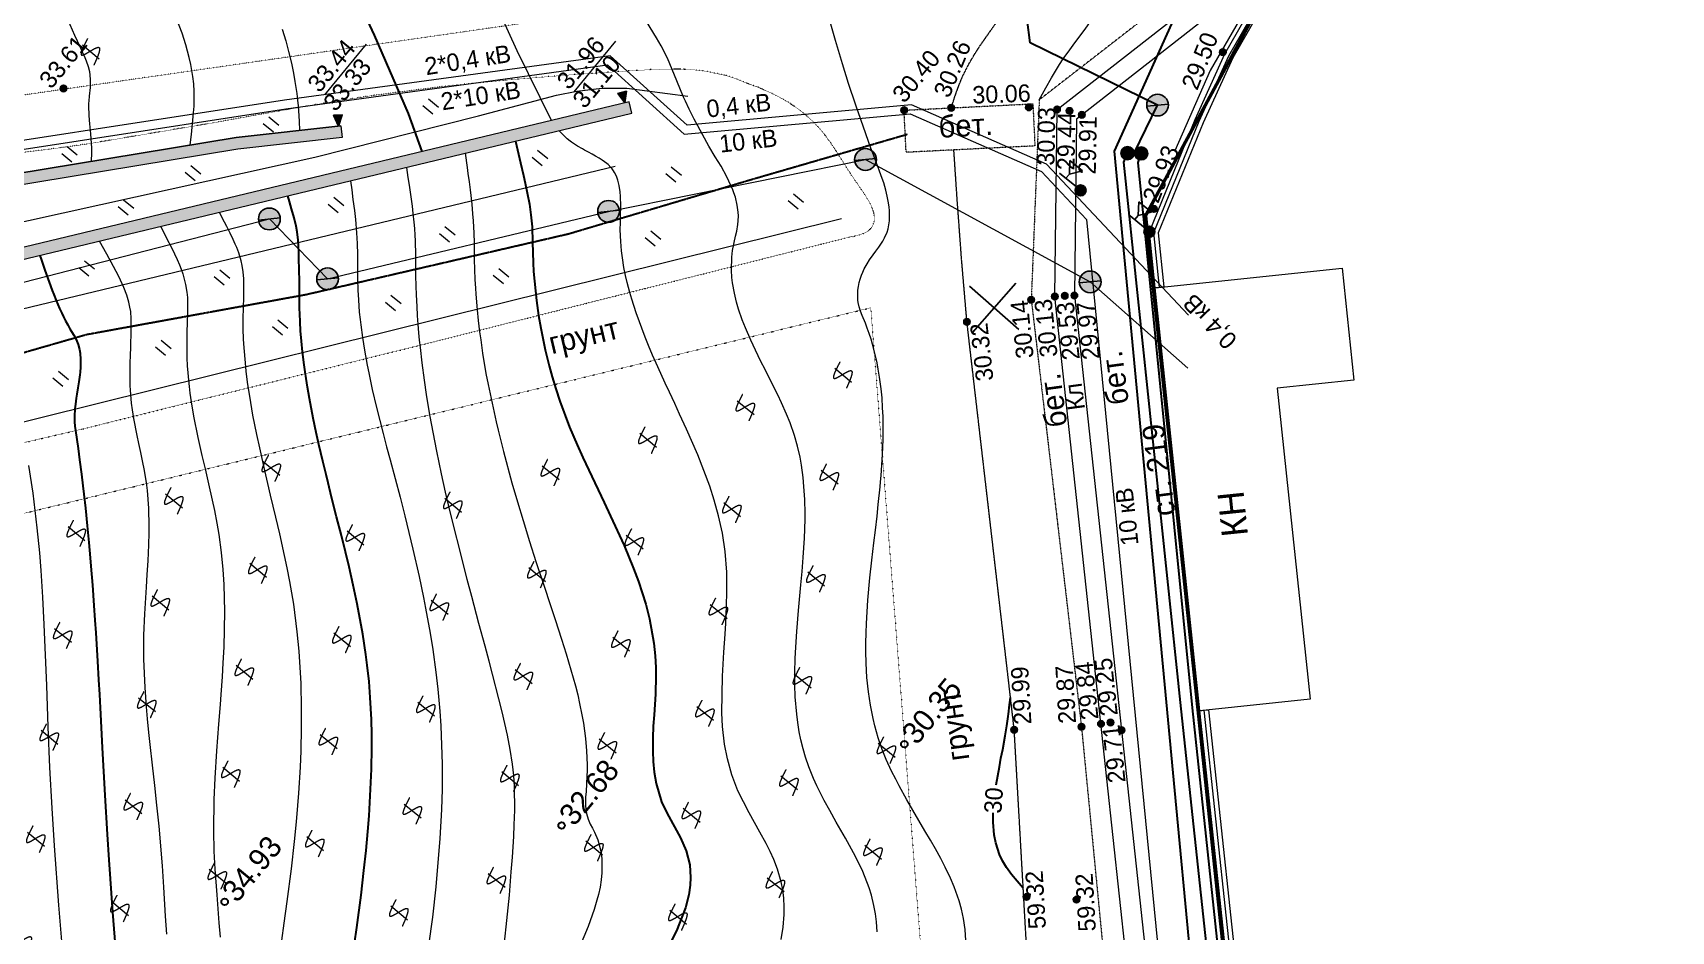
# Model space of a CAD drawing. Header units: millimetres. Extents: x -2893842 to -949497, y -1203244 to 262218.
# Drawn here: x -2001651 to -1926468, y -781114 to -739890 of the extents above; entities that cross this region are included whole.
import ezdxf

# ---------------------------------------------------------------- set-up
doc = ezdxf.new("R2010")
doc.units = ezdxf.units.MM
for name, pattern in [('g5_01_5x1_5', [1.5, 0.75, -0.75]), ('g5_05x2', [3.5, 2.5, -1]), ('g5_366', [0.85, 0.1, -0.75])]:
    doc.linetypes.add(name, pattern=pattern)
doc.layers.get('0').update_dxf_attribs({"lineweight": 5})
for name, color, linetype in [('!!!_ Размеры', 7, 'Continuous'), ('02_сетка', 253, 'Continuous'), ('03_Здания и строения', 253, 'Continuous'), ('06_Инженерно-технические сооружения', 253, 'Continuous'), ('07_Объекты электропередачи', 253, 'Continuous'), ('10_Границы покрытий и угодий', 253, 'Continuous'), ('13_Растительность', 253, 'Continuous'), ('14_Ограждения', 253, 'Continuous'), ('19_Горизонтали', 253, 'Continuous'), ('30_Канализация', 253, 'Continuous'), ('32_Теплосеть', 253, 'Continuous'), ('35_Телефон', 253, 'Continuous'), ('37_Кабель низкого напряжения', 253, 'Continuous'), ('38_Кабели высокого напряжения', 253, 'Continuous'), ('44_Крышки колодцев', 253, 'Continuous'), ('61_Отметки высоты поверхности', 253, 'Continuous'), ('65_Границы', 253, 'Continuous'), ('_Высоты_Блок', 253, 'Continuous')]:
    doc.layers.add(name, color=color, linetype=linetype)
doc.styles.add('LIKE14', font='p131.shx')
doc.styles.add('LIKE17', font='d431.shx')
doc.styles.add('LIKE32', font='peteri.shx')
doc.styles.add('LIKE36', font='pragmai.shx')
doc.styles.add('Line_GUGK', font='')
doc.styles.get('Line_GUGK').set_extended_font_data('Bm431', italic=True)
doc.linetypes.add('g5_119_1', pattern='A,4,-1,[31,GUGK_2005.shx,S=0.1,R=0,X=0,Y=0],0.35,[31,GUGK_2005.shx,S=0.08,R=0,X=0,Y=0],3.3,[31,GUGK_2005.shx,S=0.08,R=180,X=0,Y=0],0.35,[31,GUGK_2005.shx,S=0.1,R=180,X=0,Y=0],-1', length=10)
doc.linetypes.add('g5_119_3', pattern='A,4,-1,[31,GUGK_2005.shx,S=0.1,R=0,X=0,Y=0],4,[31,GUGK_2005.shx,S=0.1,R=180,X=0,Y=0],-1', length=10)
doc.linetypes.add('g5_121_kb', pattern='A,4,-0.4,["Кб",Line_GUGK,S=1,R=0,X=0,Y=-0.5],-2.2,12', length=18.6)
doc.linetypes.add('g5_122_kn', pattern='A,1,-1,1.5,-0.4,["Кн",Line_GUGK,S=1,R=0,X=0,Y=-0.5],-2.4,1.5,-1,4,-1,4,-1,3', length=21.8)
doc.linetypes.add('g5_122_t', pattern='A,1,-1,1.5,-0.4,["Т",Line_GUGK,S=1,R=0,X=0,Y=-0.5],-1.5,1.5,-1,4,-1,4,-1,3', length=20.9)
doc.linetypes.add('g5_133_t', pattern='A,2,[27,GUGK_2005.shx,S=0.4,R=0,X=0,Y=0],2,-1', length=5)
doc.linetypes.add('g5_280_1', pattern='A,0.001,[21,GUGK_2005.shx,S=1,R=180,X=0,Y=0],2', length=2.001)
doc.linetypes.add('g5_386_1', pattern='A,0,-0.75,[39,GUGK_2005.shx,S=0.5,R=0,X=0.55,Y=0],-0.75', length=1.5)
doc.linetypes.add('g5_472', pattern='A,0,-4,[25,GUGK_2005.shx,S=0.4,R=0,X=0,Y=-0.2],0', length=4)

# ---------------------------------------------------------------- blocks, each defined once
blk = doc.blocks.new('g5_117')
h = blk.add_hatch(color=255)
h.paths.add_polyline_path([(-0.299, 0.352), (0.352, -0.299, 0.177899), (0.463, 0, 0.639215)])
h.paths.add_polyline_path([(-0.352, 0.299, 0.177899), (-0.463, 0, 0.639215), (0.299, -0.352)])
at = {"color": 0}
blk.add_lwpolyline([(0.354, -0.354), (-0.354, 0.354)], dxfattribs=at)
blk.add_circle((0, 0), 0.5, dxfattribs=at)
blk = doc.blocks.new('g5_111_3b')
h = blk.add_hatch(color=0)
edge = h.paths.add_edge_path()
edge.add_arc((0, 0), 0.25, 0, 360)
at = {"color": 0}
for points in [[(0, 1.25), (0, 0.25)], [(0.25, 0.875), (0, 0.875)], [(0.75, 1.25), (0.25, 0.875), (0.75, 0.5)], [(0.75, 1.25), (0.75, 0.5)]]:
    blk.add_lwpolyline(points, dxfattribs=at)
blk.add_circle((0, 0), 0.25, dxfattribs=at)
blk = doc.blocks.new('g5_121_7c')
h = blk.add_hatch(color=0)
edge = h.paths.add_edge_path()
edge.add_arc((0, 0), 0.3, 0, 360)
at = {"color": 0}
blk.add_circle((0, 0), 0.3, dxfattribs=at)
blk = doc.blocks.new('g5_401')
at = {"color": 0, "lineweight": 20}
for points in [[(-0.2, 0), (-0.2, 0.6)], [(0.2, 0), (0.2, 0.6)]]:
    blk.add_lwpolyline(points, dxfattribs=at)
blk = doc.blocks.new('g5_411')
at = {"color": 0, "linetype": 'Continuous', "lineweight": 15}
for points in [[(0.375, 1), (0.365, 0.998), (0.355, 0.996), (0.346, 0.994), (0.336, 0.991), (0.326, 0.989), (0.316, 0.987), (0.307, 0.985), (0.297, 0.983), (0.287, 0.981), (0.277, 0.979), (0.268, 0.976), (0.258, 0.974), (0.248, 0.972), (0.238, 0.97), (0.228, 0.968), (0.219, 0.966), (0.209, 0.963), (0.199, 0.961), (0.189, 0.959), (0.18, 0.957), (0.17, 0.955), (0.16, 0.952), (0.15, 0.95), (0.141, 0.948), (0.131, 0.946), (0.121, 0.943), (0.111, 0.941), (0.102, 0.939), (0.092, 0.937), (0.082, 0.934), (0.073, 0.932), (0.063, 0.93), (0.053, 0.927), (0.043, 0.925), (0.034, 0.923), (0.024, 0.92), (0.014, 0.918), (0.005, 0.915), (-0.005, 0.913), (-0.015, 0.911), (-0.025, 0.908), (-0.034, 0.906), (-0.044, 0.903), (-0.054, 0.901), (-0.063, 0.898), (-0.073, 0.895), (-0.083, 0.893), (-0.092, 0.89), (-0.102, 0.887), (-0.111, 0.885), (-0.121, 0.882), (-0.131, 0.879), (-0.14, 0.876), (-0.15, 0.873), (-0.159, 0.87), (-0.169, 0.867), (-0.178, 0.864), (-0.188, 0.861), (-0.197, 0.858), (-0.207, 0.855), (-0.216, 0.852), (-0.226, 0.849), (-0.235, 0.845), (-0.245, 0.842), (-0.254, 0.838), (-0.263, 0.834), (-0.272, 0.831), (-0.282, 0.827), (-0.291, 0.823), (-0.3, 0.818), (-0.309, 0.814), (-0.318, 0.809), (-0.327, 0.805), (-0.335, 0.799), (-0.344, 0.794), (-0.352, 0.788), (-0.36, 0.782), (-0.367, 0.775), (-0.374, 0.768), (-0.379, 0.76), (-0.383, 0.75), (-0.385, 0.741), (-0.384, 0.731), (-0.38, 0.721), (-0.375, 0.713), (-0.369, 0.705), (-0.361, 0.698), (-0.354, 0.692), (-0.346, 0.686), (-0.337, 0.681), (-0.329, 0.675), (-0.32, 0.67), (-0.312, 0.665), (-0.303, 0.661), (-0.294, 0.656), (-0.285, 0.652), (-0.276, 0.647), (-0.267, 0.643), (-0.258, 0.639), (-0.249, 0.635), (-0.239, 0.631), (-0.23, 0.627), (-0.221, 0.623), (-0.212, 0.619), (-0.202, 0.616), (-0.193, 0.612), (-0.184, 0.608), (-0.174, 0.605), (-0.165, 0.601), (-0.156, 0.597), (-0.146, 0.594), (-0.137, 0.59), (-0.128, 0.587), (-0.118, 0.584), (-0.109, 0.58), (-0.099, 0.577), (-0.09, 0.573), (-0.081, 0.57), (-0.071, 0.567), (-0.062, 0.563), (-0.052, 0.56), (-0.043, 0.556), (-0.034, 0.553), (-0.024, 0.55), (-0.015, 0.546), (-0.005, 0.543), (0.004, 0.54), (0.013, 0.536), (0.023, 0.533), (0.032, 0.53), (0.042, 0.526), (0.051, 0.523), (0.061, 0.519), (0.07, 0.516), (0.079, 0.513), (0.089, 0.509), (0.098, 0.506), (0.108, 0.502), (0.117, 0.499), (0.126, 0.495), (0.136, 0.492), (0.145, 0.488), (0.154, 0.485), (0.164, 0.481), (0.173, 0.477), (0.182, 0.474), (0.191, 0.47), (0.201, 0.466), (0.21, 0.462), (0.219, 0.458), (0.228, 0.454), (0.238, 0.45), (0.247, 0.446), (0.256, 0.442), (0.265, 0.438), (0.274, 0.433), (0.283, 0.429), (0.292, 0.425), (0.301, 0.42), (0.309, 0.415), (0.318, 0.41), (0.327, 0.405), (0.335, 0.4), (0.343, 0.394), (0.351, 0.388), (0.359, 0.382), (0.367, 0.375), (0.374, 0.368), (0.38, 0.36), (0.385, 0.352), (0.39, 0.343), (0.392, 0.333), (0.392, 0.323), (0.391, 0.313), (0.387, 0.304), (0.382, 0.295), (0.377, 0.287), (0.37, 0.279), (0.363, 0.272), (0.356, 0.266), (0.348, 0.259), (0.34, 0.253), (0.332, 0.248), (0.323, 0.242), (0.315, 0.237), (0.306, 0.232), (0.298, 0.227), (0.289, 0.222), (0.28, 0.217), (0.271, 0.213), (0.262, 0.208), (0.253, 0.204), (0.244, 0.2), (0.235, 0.196), (0.226, 0.192), (0.217, 0.188), (0.207, 0.184), (0.198, 0.18), (0.189, 0.176), (0.179, 0.173), (0.17, 0.169), (0.161, 0.165), (0.151, 0.162), (0.142, 0.158), (0.133, 0.155), (0.123, 0.151), (0.114, 0.148), (0.105, 0.145), (0.095, 0.141), (0.086, 0.138), (0.076, 0.135), (0.067, 0.132), (0.057, 0.129), (0.048, 0.125), (0.038, 0.122), (0.029, 0.119), (0.019, 0.116), (0.01, 0.113), (0, 0.11), (-0.009, 0.107), (-0.019, 0.104), (-0.028, 0.101), (-0.038, 0.098), (-0.048, 0.095), (-0.057, 0.092), (-0.067, 0.089), (-0.076, 0.086), (-0.086, 0.083), (-0.095, 0.08), (-0.105, 0.078), (-0.115, 0.075), (-0.124, 0.072), (-0.134, 0.069), (-0.143, 0.066), (-0.153, 0.063), (-0.162, 0.061), (-0.172, 0.058), (-0.182, 0.055), (-0.191, 0.052), (-0.201, 0.049), (-0.21, 0.047), (-0.22, 0.044), (-0.23, 0.041), (-0.239, 0.038), (-0.249, 0.036), (-0.259, 0.033), (-0.268, 0.03), (-0.278, 0.027), (-0.287, 0.025), (-0.297, 0.022), (-0.307, 0.019), (-0.316, 0.017), (-0.326, 0.014), (-0.336, 0.011), (-0.345, 0.008), (-0.355, 0.006), (-0.364, 0.003), (-0.374, 0), (-0.375, 0)], [(0, 1), (0, 0)]]:
    blk.add_lwpolyline(points, dxfattribs=at)
blk = doc.blocks.new('g5_330a')
blk.add_hatch(color=0).paths.add_polyline_path([(0, 0), (-0.2, 0.5), (0.2, 0.5)])
at = {"color": 0}
blk.add_lwpolyline([(0, 0), (-0.2, 0.5), (0.2, 0.5)], close=True, dxfattribs=at)
blk = doc.blocks.new('g5_330')
blk.add_hatch(color=0).paths.add_polyline_path([(-0.15, 0, 1), (0.15, 0, 1)])
at = {"color": 0}
blk.add_circle((0, 0), 0.15, dxfattribs=at)
blk = doc.blocks.new('Топо_07.04.17')
at = {"layer": '06_Инженерно-технические сооружения', "linetype": 'Continuous', "lineweight": 20}
for points in [[(-295419, -630625), (-295147, -630158), (-290277, -632990), (-289933, -633144), (-284833, -634750), (-284407, -634828), (-278695, -634968), (-277995, -634912), (-272718, -633949), (-272115, -633810), (-260439, -630552), (-259791, -630423), (-240439, -628100), (-218525, -625815), (-164759, -622047), (-135083, -620544), (-130245, -620552), (-130246, -621092), (-135069, -621084), (-164726, -622586), (-218478, -626353), (-240379, -628637), (-259844, -630973), (-260174, -631039), (-272139, -634377), (-272456, -634450), (-278100, -635480), (-278520, -635512), (-284544, -635365), (-284833, -635316), (-290110, -633655), (-290498, -633486)], [(-116917, -621489), (-116983, -620953), (-154102, -625534), (-180612, -628952), (-205478, -631840), (-205416, -632377), (-180547, -629488), (-154035, -626069)]]:
    blk.add_hatch(color=7, dxfattribs=at).paths.add_polyline_path(points)
at = {"layer": '02_сетка', "color": 3, "linetype": 'Continuous'}
for p, q in [((-102514, -633240), (-100293, -631224)), ((-100395, -633343), (-102411, -631121))]:
    blk.add_line(p, q, dxfattribs=at)
at = {"layer": '03_Здания и строения', "color": 7, "linetype": 'Continuous', "lineweight": 20}
blk.add_lwpolyline([(-94104, -651663), (-93950, -632156), (-85332, -632224), (-85373, -637392), (-88907, -637364), (-89019, -651703)], close=True, dxfattribs=at)
at = {"layer": '06_Инженерно-технические сооружения', "color": 7, "linetype": 'Continuous', "lineweight": 20}
for points in [[(-98771, -667824), (-98680, -651578), (-98580, -632028), (-97507, -623509), (-89662, -618691), (-86588, -614147), (-86163, -613453), (-85396, -613891), (-85466, -614007), (-85829, -614611), (-89024, -619355), (-96668, -624050), (-97681, -632087), (-97780, -651583), (-97871, -667834)], [(-130818, -619053), (-128649, -616959)], [(-119438, -620206), (-117269, -618113)], [(-164759, -622047), (-135083, -620544), (-130245, -620552), (-130246, -621092), (-135069, -621084), (-164726, -622586)]]:
    blk.add_lwpolyline(points, dxfattribs=at)
at = {"layer": '06_Инженерно-технические сооружения', "color": 7, "linetype": 'g5_280_1', "lineweight": 20}
for points in [[(-130245, -620552), (-135083, -620544), (-164759, -622047), (-218525, -625815), (-240439, -628100), (-259791, -630423), (-260439, -630552), (-272115, -633810), (-272718, -633949), (-277995, -634912), (-278695, -634968), (-284407, -634828), (-284833, -634750), (-289933, -633144), (-290277, -632990), (-295147, -630158)], [(-116983, -620953), (-154102, -625534), (-180612, -628952), (-205478, -631840)]]:
    blk.add_lwpolyline(points, dxfattribs=at)
at = {"layer": '06_Инженерно-технические сооружения', "color": 7, "linetype": 'Continuous', "lineweight": 20}
blk.add_lwpolyline([(-116917, -621489), (-116983, -620953), (-154102, -625534), (-180612, -628952), (-205478, -631840), (-205416, -632377), (-180547, -629488), (-154035, -626069)], close=True, dxfattribs=at)
at = {"layer": '10_Границы покрытий и угодий', "color": 7, "linetype": 'g5_366', "lineweight": 20}
blk.add_lwpolyline([(-274139, -627733), (-288936, -626643), (-306647, -610479), (-346751, -565770), (-108476, -579342), (-99162, -592075), (-100786, -616211), (-208446, -619410)], close=True, dxfattribs=at)
at = {"layer": '10_Границы покрытий и угодий', "color": 7, "linetype": 'g5_05x2', "lineweight": 20}
for points in [[(-102326, -622895), (-102081, -622360), (-101842, -621878), (-101644, -621521), (-101299, -620992), (-100947, -620525), (-100668, -620186), (-99996, -619428), (-99532, -618919), (-98847, -618133), (-98476, -617668), (-98194, -617291), (-97813, -616748), (-97444, -616179), (-96916, -615284), (-96324, -614165), (-96031, -613573), (-95731, -612945), (-95360, -612156)], [(-104172, -678290), (-102667, -651574), (-102714, -632733), (-102635, -629860), (-102524, -627049), (-102421, -624827)]]:
    blk.add_lwpolyline(points, dxfattribs=at)
at = {"layer": '10_Границы покрытий и угодий', "color": 7, "linetype": 'Continuous', "lineweight": 20}
blk.add_lwpolyline([(-98269, -622982), (-97910, -622468), (-97604, -622045), (-97162, -621479), (-96962, -621244), (-96624, -620866), (-96351, -620571), (-95818, -620002), (-95647, -619816), (-95389, -619527), (-95188, -619292), (-94965, -619015), (-94636, -618569), (-94132, -617781), (-93954, -617469), (-93710, -617010), (-93487, -616556), (-93128, -615757), (-92974, -615388), (-92666, -614602), (-92547, -614282), (-92316, -613636), (-92047, -612847)], dxfattribs=at)
at = {"layer": '10_Границы покрытий и угодий', "color": 7, "linetype": 'g5_01_5x1_5', "lineweight": 20}
blk.add_lwpolyline([(-86588, -614147), (-87116, -613824), (-87402, -613649), (-90390, -618185), (-98269, -622982), (-99668, -632059), (-99587, -651784), (-99743, -661372), (-100154, -689113), (-108563, -703674), (-108177, -703897)], dxfattribs=at)
at = {"layer": '10_Границы покрытий и угодий', "color": 7, "linetype": 'g5_366', "lineweight": 20}
for points in [[(-158004, -634713), (-143632, -633045), (-127519, -630934), (-107727, -628270), (-107437, -628240), (-107206, -628210), (-107084, -628190), (-106938, -628156), (-106799, -628101), (-106706, -628045), (-106661, -628011), (-106585, -627941), (-106527, -627874), (-106463, -627772), (-106428, -627692), (-106399, -627574), (-106389, -627472), (-106394, -627323), (-106420, -627159), (-106450, -627035), (-106490, -626905), (-106543, -626761), (-106706, -626411), (-107230, -625423), (-107486, -624902), (-107794, -624268), (-107990, -623885), (-108217, -623486), (-108452, -623128), (-108678, -622829), (-108867, -622605), (-109096, -622359), (-109337, -622126), (-109692, -621821), (-110033, -621565), (-110413, -621311), (-111013, -620960), (-111472, -620738), (-112020, -620437), (-112442, -620247), (-113358, -619945), (-113874, -619828), (-114455, -619730), (-115130, -619651), (-115811, -619598), (-116673, -619550), (-117808, -619495), (-119683, -619414), (-122550, -619324), (-125343, -619290), (-128607, -619338), (-130560, -619418), (-133191, -619569), (-136080, -619762), (-141958, -620076), (-143639, -620114), (-145769, -620130)], [(-197288, -718930), (-204773, -719886), (-257559, -668530), (-251392, -667724), (-252951, -655807), (-267834, -657754), (-268636, -651940), (-107028, -631588), (-108958, -686802), (-121305, -709015), (-142932, -712252)]]:
    blk.add_lwpolyline(points, dxfattribs=at)
at = {"layer": '10_Границы покрытий и угодий', "color": 7, "linetype": 'g5_01_5x1_5', "lineweight": 20}
blk.add_lwpolyline([(-104610, -624689), (-104488, -622758), (-98582, -623132), (-98705, -625062)], close=True, dxfattribs=at)
at = {"layer": '10_Границы покрытий и угодий', "color": 7, "linetype": 'g5_05x2', "lineweight": 30}
blk.add_lwpolyline([(-149069, -629787), (-142926, -628751), (-132694, -628063), (-120420, -626654), (-111666, -625099), (-104472, -623869)], dxfattribs=at)
at = {"layer": '13_Растительность', "color": 7, "linetype": 'g5_386_1', "lineweight": 20}
for points in [[(-205289, -629587), (-131591, -621847), (-123922, -620811), (-120260, -620268), (-119312, -620191), (-118146, -620193), (-117013, -620316), (-114279, -620992)], [(-117951, -623827), (-197099, -633624)], [(-272932, -648151), (-248883, -645148), (-158968, -634074), (-107894, -627365)]]:
    blk.add_lwpolyline(points, dxfattribs=at)
at = {"layer": '14_Ограждения', "color": 7, "linetype": 'Continuous', "lineweight": 20}
for points in [[(-65486, -584903), (-65154, -584791), (-65090, -584980), (-65025, -585169), (-65223, -585237), (-84109, -615101), (-89230, -622071), (-90915, -624882), (-93531, -629669), (-93550, -632159), (-93750, -632157), (-93950, -632156), (-93930, -629565), (-91262, -624683), (-89564, -621849), (-84440, -614875)], [(-93885, -681754), (-94085, -681752), (-94284, -681751), (-94103, -651663), (-93903, -651664), (-93703, -651666)]]:
    blk.add_lwpolyline(points, close=True, dxfattribs=at)
at = {"layer": '14_Ограждения', "color": 7, "linetype": 'g5_472', "lineweight": 20}
for points in [[(-93750, -632157), (-93731, -629617), (-91088, -624783), (-89397, -621960), (-84274, -614988), (-65354, -585070), (-65090, -584980)], [(-94085, -681752), (-93903, -651664)]]:
    blk.add_lwpolyline(points, dxfattribs=at)
at = {"layer": '19_Горизонтали', "color": 42, "linetype": 'Continuous', "lineweight": 20}
for points in [[(-142154, -614277), (-141923, -615043), (-141733, -615625), (-141658, -615848), (-141572, -616116), (-141525, -616282), (-141466, -616538), (-141432, -616778), (-141429, -617132), (-141429, -617132), (-141462, -617399), (-141482, -617511), (-141564, -617897), (-141609, -618114), (-141633, -618239), (-141652, -618360), (-141690, -618768), (-141698, -619001), (-141700, -619166), (-141699, -619621), (-141727, -620286), (-141756, -620515), (-141818, -620865)], [(-137223, -620646), (-137109, -620180), (-136893, -619202), (-136840, -618900), (-136785, -618507), (-136758, -618229), (-136740, -617887), (-136739, -617548), (-136769, -616978), (-136803, -616659), (-136896, -616057), (-137009, -615515), (-137196, -614787)], [(-132421, -615850), (-132323, -616394), (-132323, -616394), (-132246, -616904), (-132179, -617447), (-132142, -617837), (-132122, -618096), (-132110, -618299), (-132089, -618862), (-132087, -619170), (-132091, -619419), (-132098, -619647), (-132123, -620128), (-132155, -620549)], [(-120615, -621401), (-121825, -618042), (-122651, -615471)], [(-109968, -660080), (-109944, -659619), (-109947, -659252), (-109971, -658863), (-110033, -658375), (-110099, -658024), (-110307, -657253), (-110454, -656822), (-110635, -656344), (-110923, -655646), (-111258, -654871), (-111499, -654304), (-111699, -653812), (-111800, -653550), (-111957, -653115), (-112076, -652750), (-112229, -652200), (-112330, -651736), (-112396, -651345), (-112449, -650923), (-112480, -650549), (-112501, -650128), (-112506, -649737), (-112480, -648946), (-112436, -648386), (-112375, -647827), (-112285, -647185), (-112202, -646677), (-112072, -645965), (-111884, -645021), (-111643, -643866), (-111520, -643267), (-111396, -642629), (-111315, -642188), (-111242, -641757), (-111179, -641350), (-111115, -640874), (-111086, -640632), (-111027, -639997), (-110995, -639391), (-110988, -638986), (-111001, -638406), (-111025, -638040), (-111081, -637528), (-111165, -637016), (-111165, -637016), (-111300, -636418), (-111414, -636005), (-111583, -635468), (-111714, -635085), (-111933, -634480), (-112188, -633801), (-112287, -633536), (-112410, -633200), (-112506, -632930), (-112667, -632454), (-112849, -631857), (-112950, -631470), (-113059, -630974), (-113116, -630643), (-113168, -630224), (-113197, -629744), (-113199, -629499), (-113185, -629164), (-113104, -628559), (-113034, -628267), (-112822, -627633), (-112745, -627408), (-112658, -627114), (-112618, -626939), (-112586, -626713), (-112575, -626547), (-112581, -626224), (-112628, -625853), (-112669, -625651), (-112707, -625495), (-112907, -624882), (-113122, -624368), (-113339, -623899), (-113571, -623382), (-113805, -622822), (-113973, -622409), (-114099, -622082), (-114224, -621752), (-114285, -621600), (-114410, -621220), (-114473, -621018), (-114695, -620250), (-115009, -619153), (-115230, -618570), (-115396, -618177), (-115905, -617091)], [(-105967, -660926), (-105945, -660428), (-105960, -659916), (-106003, -659481), (-106065, -659092), (-106219, -658428), (-106347, -658001), (-106528, -657473), (-106682, -657069), (-106878, -656588), (-107059, -656167), (-107259, -655712), (-107921, -654218), (-108208, -653527), (-108328, -653216), (-108471, -652823), (-108653, -652263), (-108786, -651785), (-108908, -651241), (-109003, -650675), (-109046, -650336), (-109099, -649713), (-109121, -649090), (-109113, -648425), (-109077, -647775), (-109029, -647242), (-108987, -646862), (-108924, -646389), (-108859, -645968), (-108670, -644913), (-108460, -643903), (-108281, -643102), (-108101, -642330), (-107966, -641753), (-107819, -641118), (-107702, -640603), (-107528, -639802), (-107480, -639571), (-107426, -639297), (-107252, -638343), (-107148, -637658), (-107076, -637071), (-107031, -636614), (-107002, -636211), (-106980, -635757), (-106972, -635344), (-106974, -635021), (-106980, -634795), (-106999, -634423), (-107021, -634142), (-107095, -633503), (-107177, -633021), (-107233, -632752), (-107292, -632496), (-107352, -632267), (-107457, -631905), (-107517, -631687), (-107556, -631492), (-107574, -631286), (-107575, -631173), (-107567, -631032), (-107552, -630898), (-107520, -630721), (-107480, -630560), (-107422, -630383), (-107364, -630236), (-107280, -630057), (-107207, -629922), (-107119, -629779), (-106968, -629568), (-106831, -629402), (-106644, -629194), (-106500, -629040), (-106450, -628986), (-106347, -628873), (-106236, -628746), (-106133, -628617), (-106032, -628475), (-105893, -628226), (-105829, -628076), (-105771, -627897), (-105728, -627722), (-105702, -627576), (-105687, -627460), (-105672, -627272), (-105668, -627080), (-105676, -626821), (-105696, -626585), (-105733, -626307), (-105792, -625966), (-105864, -625627), (-105929, -625355), (-106023, -624983), (-106117, -624631), (-106199, -624319), (-106662, -622284), (-106879, -621253), (-107048, -620326), (-107246, -619224), (-107381, -618463)], [(-124715, -622451), (-124704, -623102), (-124698, -623391), (-124691, -623776), (-124687, -624139), (-124687, -624812), (-124695, -625256), (-124706, -625579), (-124738, -626139), (-124778, -626585), (-124817, -626954), (-124857, -627342), (-124897, -627800), (-124929, -628255), (-124951, -628650), (-124964, -628935), (-124985, -629650), (-124989, -630143), (-124986, -630666), (-124979, -631040), (-124959, -631652), (-124909, -632591), (-124872, -633104), (-124701, -634847), (-124653, -635243), (-124518, -636252), (-124293, -637715), (-124138, -638616), (-123978, -639496), (-123789, -640485), (-123603, -641424), (-123343, -642689), (-123202, -643367), (-123034, -644169), (-122839, -645108), (-122704, -645789), (-122447, -647308), (-122392, -647726), (-122347, -648134), (-122301, -648658), (-122279, -649039), (-122266, -649400), (-122263, -649758), (-122277, -650322), (-122296, -650636), (-122325, -650962), (-122354, -651219), (-122390, -651485), (-122445, -651820), (-122511, -652168), (-122558, -652432), (-122607, -652844), (-122603, -653182), (-122559, -653446), (-122484, -653680), (-122406, -653878), (-122331, -654070), (-122220, -654442), (-122141, -654964), (-122134, -655316), (-122204, -655960), (-122273, -656276), (-122365, -656600), (-122478, -656933), (-122575, -657186), (-122754, -657601), (-123117, -658338), (-124013, -659960)], [(-114380, -659929), (-114224, -659382), (-114111, -658812), (-114067, -658454), (-114044, -658065), (-114047, -657667), (-114077, -657294), (-114177, -656706), (-114177, -656706), (-114300, -656245), (-114427, -655859), (-114569, -655480), (-114791, -654932), (-115189, -653986), (-115579, -652935), (-115779, -652171), (-115898, -651417), (-115948, -650730), (-115947, -649916), (-115910, -649296), (-115697, -647617), (-115510, -646539), (-115359, -645713), (-115271, -645221), (-115141, -644431), (-115052, -643794), (-114961, -642901), (-114925, -641951), (-114957, -641102), (-115040, -640298), (-115157, -639561), (-115292, -638894), (-115675, -637407), (-116053, -636176), (-116292, -635447), (-116462, -634939), (-116644, -634398), (-116789, -633964), (-117042, -633189), (-117218, -632626), (-117356, -632161), (-117468, -631765), (-117755, -630607), (-117883, -629968), (-117937, -629644), (-118004, -629174), (-118039, -628856), (-118071, -628476), (-118092, -628027), (-118095, -627704), (-118084, -627283), (-118042, -626741), (-118004, -626414), (-117966, -626138), (-117901, -625646), (-117862, -625218), (-117854, -625005), (-117864, -624714), (-117895, -624474), (-117927, -624332), (-117962, -624217), (-118008, -624101), (-118044, -624024), (-118101, -623924), (-118153, -623848), (-118266, -623707), (-118322, -623648), (-118416, -623556), (-118514, -623469), (-118641, -623365), (-118786, -623256), (-118938, -623147), (-119095, -623038), (-119262, -622922), (-119351, -622859), (-119562, -622703), (-119731, -622566), (-119816, -622490), (-119874, -622435), (-119992, -622315), (-120079, -622216), (-120159, -622118), (-120312, -621908)], [(-130092, -623115), (-130084, -623533), (-130075, -623973), (-130068, -624488), (-130069, -624899), (-130083, -625510), (-130094, -625755), (-130111, -626010), (-130156, -626505), (-130208, -626982), (-130250, -627354), (-130278, -627618), (-130323, -628141), (-130349, -628584), (-130368, -629145), (-130372, -629479), (-130371, -629731), (-130359, -630316), (-130333, -630911), (-130286, -631607), (-130256, -631965), (-130179, -632732), (-130078, -633583), (-129911, -634802), (-129821, -635421), (-129729, -636034), (-129470, -637788), (-129347, -638671), (-129244, -639454), (-129149, -640223), (-129007, -641507), (-128916, -642490), (-128875, -642991), (-128799, -644151), (-128764, -644912), (-128738, -645949), (-128736, -646743), (-128757, -647754), (-128787, -648427), (-128928, -650178), (-129064, -651328), (-129196, -652248), (-129416, -653557), (-129856, -655749), (-130166, -657100), (-130481, -658372)], [(-127073, -658924), (-126721, -657360), (-126541, -656501), (-126332, -655448), (-126208, -654787), (-126040, -653844), (-125952, -653314), (-125854, -652655), (-125746, -651579), (-125726, -651073), (-125725, -650542), (-125751, -649872), (-125802, -649200), (-125922, -648113), (-126257, -645732), (-126361, -645031), (-126522, -643954), (-126710, -642694), (-126827, -641895), (-126910, -641319), (-127265, -638660), (-127367, -637793), (-127458, -636944), (-127559, -635884), (-127683, -634190), (-127730, -633255), (-127753, -632582), (-127767, -631786), (-127767, -631072), (-127763, -630735), (-127756, -630397), (-127744, -630003), (-127738, -629819), (-127728, -629593), (-127707, -629192), (-127673, -628659), (-127641, -628256), (-127596, -627763), (-127548, -627310), (-127496, -626843), (-127434, -626188), (-127417, -625924), (-127405, -625622), (-127398, -625335), (-127397, -624924), (-127401, -624590), (-127415, -624054), (-127430, -623621), (-127443, -623260), (-127457, -622790)], [(-137153, -657387), (-136955, -656620), (-136705, -655642), (-136347, -654181), (-136063, -652944), (-135872, -652055), (-135722, -651319), (-135616, -650766), (-135409, -649589), (-135292, -648840), (-135148, -647793), (-135046, -646906), (-134945, -645768), (-134866, -644295), (-134850, -643401), (-134871, -642123), (-134871, -642123), (-134929, -641068), (-134979, -640432), (-135033, -639848), (-135140, -638837), (-135231, -638060), (-135357, -637030), (-135513, -635733), (-135614, -634824), (-135676, -634188), (-135715, -633742), (-135750, -633290), (-135787, -632704), (-135823, -631754), (-135829, -631258), (-135826, -630863), (-135804, -630173), (-135782, -629786), (-135744, -629312), (-135704, -628928), (-135618, -628259), (-135572, -627957), (-135513, -627542), (-135462, -627031), (-135452, -626704), (-135467, -626408), (-135491, -626201), (-135561, -625825), (-135625, -625567), (-135673, -625402), (-135743, -625180), (-135849, -624876), (-135968, -624555), (-136046, -624352), (-136155, -624067), (-136229, -623872)], [(-142361, -656507), (-142326, -655680), (-142259, -654355), (-142211, -653370), (-142154, -651543), (-142145, -650571), (-142144, -649670), (-142145, -648723), (-142142, -647775), (-142137, -647220), (-142127, -646596), (-142112, -646043), (-142074, -645144), (-141981, -643852), (-141857, -642757), (-141709, -641788), (-141496, -640590), (-141391, -640013), (-141282, -639396), (-141166, -638672), (-141089, -638124), (-141054, -637834), (-140979, -637000), (-140950, -636183), (-140955, -635819), (-140988, -635181), (-141012, -634886), (-141058, -634408), (-141100, -633990), (-141137, -633627), (-141203, -632821), (-141222, -632419), (-141227, -632124), (-141209, -631521), (-141194, -631307), (-141160, -630946), (-141121, -630602), (-141073, -630244), (-141033, -629966), (-140969, -629532), (-140948, -629395), (-140887, -628972), (-140824, -628500), (-140801, -628270), (-140789, -627929), (-140799, -627730), (-140824, -627496), (-140881, -627174), (-140976, -626802), (-141028, -626629), (-141148, -626280), (-141336, -625800), (-141585, -625203), (-141840, -624565)], [(-138972, -624211), (-138784, -624738), (-138591, -625263), (-138494, -625538), (-138406, -625803), (-138327, -626065), (-138274, -626263), (-138223, -626486), (-138223, -626486), (-138143, -626986), (-138124, -627350), (-138124, -627350), (-138130, -627590), (-138162, -627948), (-138196, -628215), (-138282, -628812), (-138319, -629074), (-138385, -629581), (-138427, -629942), (-138465, -630340), (-138491, -630703), (-138506, -631020), (-138515, -631369), (-138516, -631654), (-138512, -631968), (-138499, -632373), (-138462, -633029), (-138375, -634028), (-138285, -634862), (-138213, -635492), (-138116, -636333), (-138004, -637441), (-137958, -638027), (-137927, -638560), (-137907, -639390), (-137920, -640167), (-137955, -640867), (-138063, -642092), (-138284, -643725), (-138398, -644424), (-138510, -645064), (-138658, -645868), (-138743, -646314), (-138915, -647209), (-139144, -648412), (-139366, -649652), (-139520, -650607), (-139705, -652026), (-139792, -652962), (-139841, -653793), (-139880, -654979), (-139928, -656261), (-139952, -656924)], [(-147182, -656279), (-147133, -654633), (-147027, -651896), (-146942, -650172), (-146831, -648300), (-146701, -646444), (-146555, -644557), (-146348, -641758), (-146271, -640501), (-146213, -639273), (-146185, -638466), (-146164, -637307), (-146177, -635713), (-146229, -634431)]]:
    blk.add_lwpolyline(points, dxfattribs=at)
at = {"layer": '19_Горизонтали', "color": 42, "linetype": 'Continuous', "lineweight": 30}
for points in [[(-126667, -622148), (-127101, -620350), (-128249, -616604), (-128640, -615399)], [(-122366, -622161), (-122245, -623171), (-122173, -623768), (-122113, -624342), (-122093, -624569), (-122057, -625102), (-122043, -625593), (-122053, -626147), (-122111, -626848), (-122156, -627324), (-122190, -627794), (-122212, -628189), (-122233, -629529), (-122214, -630220), (-122180, -630822), (-122089, -631819), (-121990, -632576), (-121907, -633098), (-121806, -633652), (-121685, -634236), (-121376, -635470), (-121123, -636326), (-120932, -636926), (-120725, -637544), (-120189, -639091), (-119964, -639742), (-119505, -641147), (-119187, -642252), (-119034, -642872), (-118822, -643936), (-118725, -644633), (-118725, -644633), (-118649, -645760), (-118653, -646351), (-118685, -646885), (-118723, -647254), (-118845, -648087), (-119015, -649035), (-119105, -649545), (-119188, -650070), (-119264, -650687), (-119299, -651145), (-119308, -651643), (-119277, -652169), (-119116, -653031), (-118936, -653566), (-118445, -654778), (-118254, -655388), (-118162, -656049), (-118185, -656633), (-118242, -656980), (-118354, -657413), (-118573, -657995), (-119104, -658994), (-119490, -659581)], [(-134037, -658619), (-133663, -657180), (-133307, -655742), (-133044, -654618), (-132848, -653730), (-132670, -652874), (-132530, -652154), (-132181, -650050), (-132055, -649080), (-131988, -648458), (-131927, -647779), (-131863, -646776), (-131836, -646040), (-131829, -645275), (-131836, -644789), (-131871, -643851), (-131971, -642441), (-132056, -641568), (-132154, -640702), (-132241, -640001), (-132341, -639237), (-132460, -638354), (-132586, -637433), (-132676, -636767), (-132726, -636382), (-132805, -635757), (-132898, -634974), (-132959, -634407), (-133023, -633735), (-133093, -632832), (-133124, -632303), (-133142, -631896), (-133152, -631586), (-133160, -631266), (-133163, -630657), (-133156, -630169), (-133140, -629694), (-133117, -629275), (-133091, -628913), (-133070, -628675), (-132980, -627830), (-132942, -627422), (-132896, -626898), (-132845, -626384), (-132812, -626099), (-132778, -625555), (-132788, -625168), (-132810, -624893), (-132855, -624515), (-132922, -624080), (-132979, -623742), (-133024, -623477)], [(-144642, -624910), (-144601, -625089), (-144527, -625417), (-144485, -625600), (-144353, -626178), (-144258, -626564), (-144207, -626764), (-144130, -627046), (-144016, -627429), (-143944, -627650), (-143883, -627825), (-143813, -628016), (-143731, -628222), (-143652, -628410), (-143594, -628539), (-143509, -628720), (-143455, -628840), (-143395, -629011), (-143354, -629173), (-143319, -629404), (-143309, -629578), (-143319, -629867), (-143363, -630211), (-143407, -630434), (-143436, -630564), (-143515, -630873), (-143588, -631138), (-143669, -631429), (-143718, -631606), (-143786, -631876), (-143833, -632086), (-143891, -632422), (-143916, -632674), (-143923, -632871), (-143918, -633078), (-143894, -633909), (-143883, -634433), (-143874, -635098), (-143871, -635632), (-143870, -636022), (-143872, -636661), (-143881, -637483), (-143895, -638251), (-143912, -638955), (-143923, -639333), (-143952, -640210), (-143989, -641148), (-144018, -641826), (-144045, -642399), (-144111, -643700), (-144159, -644567), (-144197, -645231), (-144232, -645845), (-144268, -646446), (-144341, -647673), (-144468, -649849), (-144567, -651662), (-144624, -652826), (-144727, -655224), (-144825, -658482)], [(-103778, -653984), (-103538, -653179), (-103419, -652804), (-103296, -652418), (-103105, -651797), (-102982, -651358), (-102900, -651035), (-102822, -650715), (-102777, -650525), (-102670, -650081)], [(-103076, -658833), (-103317, -658497), (-103540, -658158), (-103734, -657816), (-103879, -657494), (-103984, -657180), (-104093, -656638), (-104122, -656260), (-104107, -655681), (-104055, -655258)]]:
    blk.add_lwpolyline(points, dxfattribs=at)
at = {"layer": '30_Канализация', "linetype": 'g5_122_kn', "lineweight": 30}
blk.add_lwpolyline([(-94225, -625908), (-92902, -623834), (-98382, -620337), (-98900, -587938), (-105292, -572412), (-103919, -560566), (-73480, -564093), (-54993, -546252), (-54850, -544025), (-54873, -541562), (-70096, -406565), (-70284, -404178), (-70631, -400462), (-150132, -402158), (-150271, -395125), (-153727, -138821), (-81307, -132515)], dxfattribs=at)
at = {"layer": '30_Канализация', "color": 132, "linetype": 'g5_121_kb', "lineweight": 30}
for points in [[(-110024, -732705), (-110179, -714510), (-98705, -697225), (-95225, -697202), (-94956, -651485), (-94734, -626255), (-94522, -625870)], [(-109449, -732614), (-109746, -714815), (-98564, -697687), (-94750, -697578), (-94419, -651494), (-94078, -626359), (-93901, -625952)]]:
    blk.add_lwpolyline(points, dxfattribs=at)
at = {"layer": '32_Теплосеть', "color": 200, "linetype": 'g5_122_t', "lineweight": 30}
blk.add_lwpolyline([(-93950, -692327), (-96357, -692282), (-95097, -625708), (-70875, -584914), (-72558, -572515), (-72840, -569261), (-59487, -555670), (-54574, -546641), (-53459, -545957), (-38522, -542352), (-38947, -540571)], dxfattribs=at)
at = {"layer": '35_Телефон', "color": 6, "linetype": 'g5_133_t', "lineweight": 20}
blk.add_lwpolyline([(-377055, -701964), (-375452, -700574), (-369140, -699300), (-363097, -686511), (-353810, -683497), (-348217, -681266), (-336518, -677918), (-318746, -674720), (-316283, -647346), (-298280, -637856), (-285597, -639481), (-276714, -643242), (-257847, -641361), (-232560, -638791), (-197838, -633715), (-166438, -628969), (-133988, -624433), (-131644, -627466), (-118482, -625840), (-106503, -624807), (-96891, -631547), (-92878, -635982)], dxfattribs=at)
at = {"layer": '37_Кабель низкого напряжения', "color": 1, "linetype": 'g5_119_3', "lineweight": 20}
for points in [[(-38381, -540488), (-37858, -542718), (-53568, -546617), (-54448, -547242), (-55496, -548986), (-58709, -555911), (-60573, -567157), (-71188, -571425), (-66102, -585617), (-83926, -613883), (-90331, -622526), (-92351, -626014)], [(-114459, -622322), (-117598, -618756), (-132681, -619095), (-151974, -619859)], [(-92584, -633577), (-98266, -625959), (-104122, -622552), (-114459, -622322)]]:
    blk.add_lwpolyline(points, dxfattribs=at)
at = {"layer": '38_Кабели высокого напряжения', "color": 1, "linetype": 'g5_119_1', "lineweight": 20}
for points in [[(-151955, -620258), (-132669, -619495), (-117775, -619160), (-114644, -622718)], [(-114644, -622718), (-104234, -622949), (-98537, -626263), (-96730, -628687), (-97659, -689765), (-112400, -715023), (-112575, -735802)]]:
    blk.add_lwpolyline(points, dxfattribs=at)
at = {"layer": '65_Границы', "color": 1, "linetype": 'Continuous', "lineweight": 50}
blk.add_polyline3d([(-68141, -568892, -67200), (-63484, -584979, -67200), (-94023, -628821, -67200), (-94482, -691218, -67200), (-97973, -697450, -67200), (-107119, -714628, -67200), (-108606, -731448, -67200), (-118235, -727705, -67200), (-143139, -722666, -67200), (-181230, -722667, -67200)], dxfattribs=at)
at = {"layer": '_Высоты_Блок', "color": 7, "linetype": 'Continuous', "lineweight": 30}
for centre in [(-107753, -651661, -67200), (-123799, -653596, -67200), (-139558, -655338, -67200)]:
    blk.add_circle(centre, 150, dxfattribs=at)
at = {"layer": '06_Инженерно-технические сооружения', "color": 7, "linetype": 'Continuous', "lineweight": 20}
for p, xscale, yscale, zscale, rotation in [((-130357, -620552, -67200), 999.9999999999987, 999.9999999999987, 999.9999999999987, 356.2922021243949), ((-117183, -620978, -67200), 1000, 1000, 1000, 7.58898601559825)]:
    blk.add_blockref('g5_330a', p, dxfattribs=dict(at, xscale=xscale, yscale=yscale, zscale=zscale, rotation=rotation))
at = {"layer": '07_Объекты электропередачи', "color": 7, "linetype": 'Continuous', "lineweight": 20, "xscale": 999.9999999999995, "yscale": 999.9999999999995, "zscale": 999.9999999999995, "rotation": 43.98139083737546}
for p in [(-96854, -627328, -67200), (-93930, -629565, -67200)]:
    blk.add_blockref('g5_111_3b', p, dxfattribs=at)
at = {"layer": '13_Растительность', "color": 7, "linetype": 'Continuous', "lineweight": 20, "xscale": 999.9999999999995, "yscale": 999.9999999999995, "zscale": 999.9999999999995, "rotation": 43.98139083737546}
for name, p in [('g5_411', (-140920, -616246, -67200)), ('g5_401', (-142559, -620677, -67200)), ('g5_401', (-133212, -620356, -67200)), ('g5_401', (-125844, -620360, -67200)), ('g5_401', (-137025, -622175, -67200)), ('g5_401', (-140262, -623393, -67200)), ('g5_401', (-121130, -623277, -67200)), ('g5_401', (-130672, -624365, -67200)), ('g5_401', (-115121, -624724, -67200)), ('g5_401', (-142369, -625963, -67200)), ('g5_401', (-125750, -626276, -67200)), ('g5_401', (-109686, -626584, -67200)), ('g5_401', (-136240, -627078, -67200)), ('g5_401', (-116389, -627532, -67200)), ('g5_401', (-123509, -628467, -67200)), ('g5_401', (-133849, -629655, -67200)), ('g5_401', (-128569, -629128, -67200)), ('g5_401', (-139283, -629988, -67200)), ('g5_401', (-144123, -630868, -67200)), ('g5_411', (-108286, -634877, -67200)), ('g5_411', (-134830, -636173, -67200)), ('g5_411', (-112901, -635856, -67200)), ('g5_411', (-117515, -636835, -67200)), ('g5_411', (-139444, -637152, -67200)), ('g5_411', (-144059, -638131, -67200)), ('g5_411', (-122129, -637813, -67200)), ('g5_411', (-126744, -638792, -67200)), ('g5_411', (-131358, -639771, -67200)), ('g5_411', (-109429, -639454, -67200)), ('g5_411', (-135972, -640750, -67200)), ('g5_411', (-114043, -640432, -67200)), ('g5_411', (-118657, -641411, -67200)), ('g5_411', (-140587, -641728, -67200)), ('g5_411', (-145201, -642707, -67200)), ('g5_411', (-123272, -642390, -67200)), ('g5_411', (-127886, -643369, -67200)), ('g5_411', (-132500, -644348, -67200)), ('g5_411', (-110571, -644030, -67200)), ('g5_411', (-115185, -645009, -67200)), ('g5_411', (-137115, -645326, -67200)), ('g5_411', (-119799, -645988, -67200)), ('g5_411', (-141729, -646305, -67200)), ('g5_411', (-146343, -647284, -67200)), ('g5_411', (-124414, -646967, -67200)), ('g5_411', (-129028, -647945, -67200)), ('g5_411', (-133642, -648924, -67200)), ('g5_411', (-111713, -648607, -67200)), ('g5_411', (-116327, -649586, -67200)), ('g5_411', (-138257, -649903, -67200)), ('g5_411', (-120942, -650564, -67200)), ('g5_411', (-142871, -650882, -67200)), ('g5_411', (-147485, -651861, -67200)), ('g5_411', (-125556, -651543, -67200)), ('g5_411', (-130170, -652522, -67200)), ('g5_411', (-108241, -652205, -67200)), ('g5_411', (-134785, -653501, -67200)), ('g5_411', (-112855, -653183, -67200)), ('g5_411', (-117470, -654162, -67200)), ('g5_411', (-139399, -654480, -67200)), ('g5_411', (-144013, -655458, -67200)), ('g5_411', (-122084, -655141, -67200)), ('g5_411', (-148628, -656437, -67200)), ('g5_411', (-126698, -656120, -67200)), ('g5_411', (-131313, -657099, -67200)), ('g5_411', (-109383, -656781, -67200)), ('g5_411', (-113997, -657760, -67200)), ('g5_411', (-118612, -658739, -67200))]:
    blk.add_blockref(name, p, dxfattribs=at)
at = {"layer": '30_Канализация', "color": 7, "linetype": 'Continuous', "lineweight": 30, "xscale": 999.9999999999995, "yscale": 999.9999999999995, "zscale": 999.9999999999995, "rotation": 43.98139083737546}
for p in [(-94522, -625870, -67200), (-93901, -625952, -67200)]:
    blk.add_blockref('g5_121_7c', p, dxfattribs=at)
at = {"layer": '44_Крышки колодцев', "color": 7, "linetype": 'Continuous', "lineweight": 20, "xscale": 999.9999999999995, "yscale": 999.9999999999995, "zscale": 999.9999999999995, "rotation": 43.98139083737546}
for p in [(-92902, -623834, -67200), (-133988, -624433, -67200), (-106503, -624807, -67200), (-118482, -625840, -67200), (-131644, -627466, -67200), (-96891, -631547, -67200)]:
    blk.add_blockref('g5_117', p, dxfattribs=at)
at = {"layer": '61_Отметки высоты поверхности', "color": 7, "linetype": 'Continuous', "lineweight": 20, "xscale": 999.9999999999995, "yscale": 999.9999999999995, "zscale": 999.9999999999995, "rotation": 43.98139083737546}
for p in [(-142697, -617416, -67200), (-89653, -621753, -67200), (-104488, -622758, -67200), (-102326, -622895, -67200), (-98787, -623271, -67200), (-97507, -623509, -67200), (-96945, -623648, -67200), (-96402, -623887, -67200), (-93603, -628550, -67200), (-99668, -632059, -67200), (-98580, -632028, -67200), (-98122, -632046, -67200), (-97681, -632087, -67200), (-102714, -632733, -67200), (-102667, -651574, -67200), (-99587, -651784, -67200), (-98681, -651748, -67200), (-98242, -651738, -67200), (-97783, -652147, -67200), (-102977, -659259, -67200), (-100712, -659639, -67200)]:
    blk.add_blockref('g5_330', p, dxfattribs=at)
at = {"layer": '03_Здания и строения', "color": 7, "linetype": 'Continuous', "lineweight": 15, "style": 'LIKE14'}
blk.add_text('КН', height=1200, rotation=89.39005, dxfattribs=at).set_placement((-91002, -643916, -67200))
at = {"layer": '06_Инженерно-технические сооружения', "color": 7, "linetype": 'Continuous', "lineweight": 15, "style": 'LIKE36'}
for s, rotation, p in [('33.44', 43.98139, (-131052, -618982, -67200)), ('33.33', 43.98139, (-130428, -619923, -67200)), ('31.96', 43.98139, (-119672, -620136, -67200)), ('31.10', 43.98139, (-119048, -621077, -67200)), ('Кл', 91.22365, (-97775, -637316, -67200))]:
    blk.add_text(s, height=800, rotation=rotation, dxfattribs=at).set_placement(p)
at = {"layer": '10_Границы покрытий и угодий', "color": 7, "linetype": 'Continuous', "lineweight": 15, "style": 'LIKE36'}
for s, rotation, p in [('бет.', 356.67418, (-103030, -624198, -67200)), ('грунт', 6.82251, (-121813, -632061, -67200)), ('бет.', 91.22365, (-95746, -637287, -67200)), ('бет.', 91.22365, (-98675, -637995, -67200)), ('грунт', 91.22365, (-104860, -652696, -67200))]:
    blk.add_text(s, height=1000, rotation=rotation, dxfattribs=at).set_placement(p)
at = {"layer": '19_Горизонтали', "color": 42, "linetype": 'Continuous', "lineweight": 15, "style": 'LIKE36'}
blk.add_text('30', height=800, rotation=79.54445, dxfattribs=at).set_placement((-103691, -655342, -33200))
at = {"layer": '30_Канализация', "color": 7, "linetype": 'Continuous', "lineweight": 15, "style": 'LIKE32'}
blk.add_text('ст. 219', height=1000, rotation=91.00146, dxfattribs=at).set_placement((-94204, -642601, -67200))
at = {"layer": '37_Кабель низкого напряжения', "color": 7, "linetype": 'Continuous', "lineweight": 15, "style": 'LIKE32'}
for s, rotation, p in [('2*0,4 кВ', 2.483, (-126091, -618692, -9700)), ('0,4 кВ', 359.92317, (-113483, -622080, -9700)), ('0,4 кВ', 127.30213, (-90427, -634913, -9700))]:
    blk.add_text(s, height=800, rotation=rotation, dxfattribs=at).set_placement(p)
at = {"layer": '38_Кабели высокого напряжения', "color": 7, "linetype": 'Continuous', "lineweight": 15, "style": 'LIKE32'}
for s, rotation, p in [('2*10 кВ', 2.483, (-125535, -620378, -9700)), ('10 кВ', 359.92317, (-113086, -623743, -9700)), ('10 кВ', 89.51763, (-96041, -643778, -9700))]:
    blk.add_text(s, height=800, rotation=rotation, dxfattribs=at).set_placement(p)
at = {"layer": '61_Отметки высоты поверхности', "color": 7, "linetype": 'Continuous', "lineweight": 15, "style": 'LIKE17'}
for s, rotation, p in [('33.61', 43.98139, (-143267, -617421, -46700)), ('30.40', 43.98139, (-104445, -622481, -46700)), ('30.26', 60.83136, (-102376, -622478, -46700)), ('29.50', 61.92135, (-91024, -623405, -46700)), ('30.06', 355.51891, (-101327, -622813, -46700)), ('30.03', 82.47, (-97922, -626067, -46700)), ('29.44', 82.47, (-97031, -626382, -46700)), ('29.91', 82.47, (-96081, -626685, -46700)), ('29.93', 61.92135, (-93390, -628359, -46700)), ('30.14', 89.62368, (-99852, -634704, -46700)), ('30.13', 89.62368, (-98754, -634769, -46700)), ('30.32', 89.62368, (-101804, -635529, -46700)), ('29.53', 89.62368, (-97760, -635012, -46700)), ('29.97', 89.62368, (-96843, -635101, -46700)), ('29.99', 86.80096, (-101852, -651406, -46700)), ('29.25', 89.62368, (-97869, -651440, -46700)), ('29.87', 86.80096, (-99815, -651590, -46700)), ('29.84', 89.62368, (-98766, -651518, -46700)), ('29.71', 89.62368, (-97859, -654533, -46700)), ('59.32', 86.80096, (-102249, -660795, -46700)), ('59.32', 86.80096, (-99984, -661174, -46700))]:
    blk.add_text(s, height=800, rotation=rotation, dxfattribs=at).set_placement(p)
at = {"layer": '_Высоты_Блок', "color": 7, "linetype": 'Continuous', "lineweight": 20, "char_height": 1000, "attachment_point": 4, "rotation": 43.98139, "style": 'LIKE17'}
for s, insert in [('30.35', (-107537, -651452, -67200)), ('32.68', (-123583, -653388, -67200)), ('34.93', (-139343, -655130, -67200))]:
    blk.add_mtext(s, dxfattribs=dict(at, insert=insert))

msp = doc.modelspace()

# ---------------------------------------------------------------- linework, layer by layer
at = {"layer": '65_Границы', "color": 1, "linetype": 'Continuous', "lineweight": 50}
msp.add_polyline3d([(-1931627.427, -685824.80706, -67199.99998), (-1925186.53254, -701284.54117, -67199.99998), (-1950589.88694, -748289.23865, -67199.99998), (-1944013.15501, -810340.17415, -67199.99998), (-1946779.81002, -816926.13043, -67199.99998), (-1953931.06756, -835025.84633, -67199.99998), (-1953513.08672, -851905.79573, -67199.99998), (-1963502.97784, -849272.28565, -67199.99998), (-1988815.80759, -847071.50168, -67199.99998), (-2026663.73284, -851366.28396, -67199.99998)], dxfattribs=at)

# ---------------------------------------------------------------- block references
at = {"layer": '!!!_ Размеры', "color": 1, "lineweight": 0, "rotation": 6.471407436947433}
msp.add_blockref('Топо_07.04.17', (-1928038.79367, -112877.83782), dxfattribs=at)

doc.saveas('drawing.dxf')
